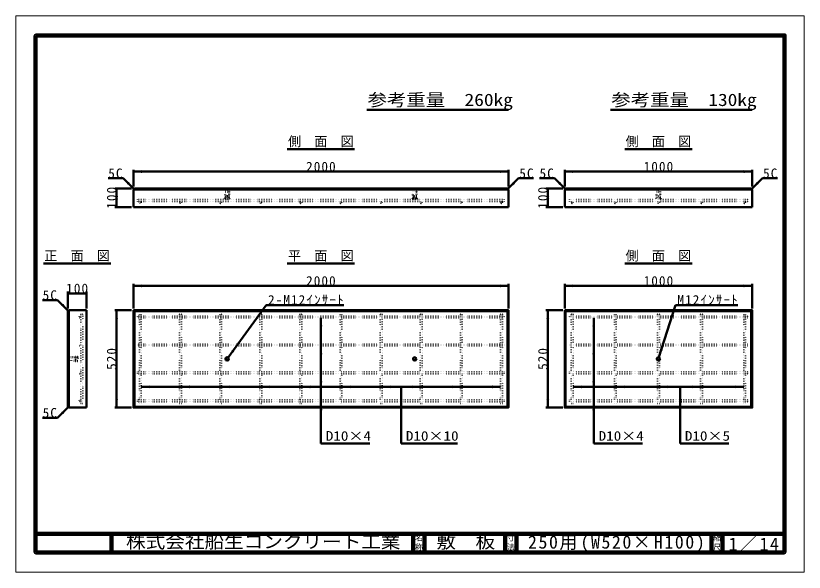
# Model space of a CAD drawing. Units: millimetres, scale not verified. Extents: x -2102 to 2102, y -1485 to 1485.
import ezdxf
from ezdxf.enums import TextEntityAlignment as Align

# ---------------------------------------------------------------- set-up
doc = ezdxf.new("R2010")
doc.units = ezdxf.units.MM
doc.header["$LTSCALE"] = 5
doc.linetypes.add('DOTTED', pattern=[1.75, 0.25, -1.5])
doc.layers.add('0-0_V-nasSTD', color=7, linetype='DOTTED', lineweight=35)
doc.layers.add('0-1_0', color=7, linetype='Continuous', lineweight=50)
doc.styles.add('ＭＳ ゴシック', font='')
doc.styles.get('ＭＳ ゴシック').set_extended_font_data('MS Gothic')

msp = doc.modelspace()

# ---------------------------------------------------------------- linework, layer by layer
at = {"layer": '0-0_V-nasSTD', "linetype": 'Continuous', "lineweight": 100}
for p, q in [((-1997.5, 1380), (-1997.5, -1380)), ((-1592.5, -1280), (-1592.5, -1380)), ((17.5, -1280), (17.5, -1380)), ((77.5, -1280), (77.5, -1380)), ((507.5, -1280), (507.5, -1380)), ((567.5, -1280), (567.5, -1380)), ((1607.5, -1280), (1607.5, -1380)), ((1667.5, -1280), (1667.5, -1380)), ((-1997.5, -1380), (1997.5, -1380))]:
    msp.add_line(p, q, dxfattribs=at)
at = {"layer": '0-0_V-nasSTD', "linetype": 'Continuous', "lineweight": 50}
for p, q in [((-1475, 663.5), (-1475, 573.5)), ((525, 653.5), (-1475, 653.5)), ((525, 663.5), (525, 573.5)), ((825, 663.5), (825, 573.5)), ((1825, 653.5), (825, 653.5)), ((1825, 663.5), (1825, 573.5)), ((-1529.069, 617.569), (-1609.069, 617.569)), ((-1472.5, 561), (-1529.069, 617.569)), ((522.5, 561), (579.069, 617.569)), ((579.069, 617.569), (659.069, 617.569)), ((770.931, 617.569), (690.931, 617.569)), ((827.5, 561), (770.931, 617.569)), ((1822.5, 561), (1879.069, 617.569)), ((1879.069, 617.569), (1959.069, 617.569)), ((-1485, 563.5), (-1575, 563.5)), ((-1565, 563.5), (-1565, 463.5)), ((-1470, 563.5), (-1475, 558.5)), ((-1475, 558.5), (-1475, 463.5)), ((525, 558.5), (-1475, 558.5)), ((520, 563.5), (-1470, 563.5)), ((520, 563.5), (525, 558.5)), ((525, 463.5), (525, 558.5)), ((815, 563.5), (725, 563.5)), ((735, 563.5), (735, 463.5)), ((830, 563.5), (825, 558.5)), ((825, 558.5), (825, 463.5)), ((1825, 558.5), (825, 558.5)), ((1820, 563.5), (830, 563.5)), ((1820, 563.5), (1825, 558.5)), ((1825, 463.5), (1825, 558.5)), ((-1485, 463.5), (-1575, 463.5)), ((-1475, 463.5), (525, 463.5)), ((815, 463.5), (725, 463.5)), ((825, 463.5), (1825, 463.5)), ((-1475, 53.5), (-1475, -76.5)), ((525, 43.5), (-1475, 43.5)), ((525, 53.5), (525, -76.5)), ((825, 53.5), (825, -76.5)), ((1825, 43.5), (825, 43.5)), ((1825, 53.5), (1825, -76.5)), ((-1825, 13.5), (-1825, -76.5)), ((-1725, 3.5), (-1825, 3.5)), ((-1725, 13.5), (-1725, -76.5)), ((-1879.069, -32.431), (-1959.069, -32.431)), ((-1822.5, -89), (-1879.069, -32.431)), ((-969.751, -339.227), (-767.928, -59.549)), ((-352.928, -59.549), (-767.928, -59.549)), ((1327.704, -337.916), (1415.392, -59.549)), ((1748.392, -59.549), (1415.392, -59.549)), ((-1825, -91.5), (-1820, -86.5)), ((-1825, -91.5), (-1825, -601.5)), ((-1725, -86.5), (-1820, -86.5)), ((-1820, -606.5), (-1820, -86.5)), ((-1725, -86.5), (-1725, -606.5)), ((-1485, -86.5), (-1575, -86.5)), ((-1565, -86.5), (-1565, -606.5)), ((-1470, -91.5), (-1475, -86.5)), ((520, -91.5), (-1470, -91.5)), ((-1470, -601.5), (-1470, -91.5)), ((520, -91.5), (525, -86.5)), ((520, -601.5), (520, -91.5)), ((815, -86.5), (725, -86.5)), ((735, -86.5), (735, -606.5)), ((830, -91.5), (825, -86.5)), ((1820, -91.5), (830, -91.5)), ((830, -601.5), (830, -91.5)), ((1820, -91.5), (1825, -86.5)), ((1820, -601.5), (1820, -91.5)), ((-475, -128), (-475, -798.5)), ((980, -128), (980, -798.5)), ((483, -495.5), (-1433, -495.5)), ((-47, -495.5), (-47, -798.5)), ((1780, -495.5), (870, -495.5)), ((1440, -495.5), (1440, -798.5)), ((-1822.5, -604), (-1879.069, -660.569)), ((-1825, -601.5), (-1820, -606.5)), ((-1820, -606.5), (-1725, -606.5)), ((-1485, -606.5), (-1575, -606.5)), ((-1470, -601.5), (-1475, -606.5)), ((520, -601.5), (-1470, -601.5)), ((520, -601.5), (525, -606.5)), ((815, -606.5), (725, -606.5)), ((830, -601.5), (825, -606.5)), ((1820, -601.5), (830, -601.5)), ((1820, -601.5), (1825, -606.5)), ((-1879.069, -660.569), (-1959.069, -660.569)), ((-475, -798.5), (-215, -798.5)), ((-47, -798.5), (253, -798.5)), ((980, -798.5), (1240, -798.5)), ((1440, -798.5), (1700, -798.5))]:
    msp.add_line(p, q, dxfattribs=at)
at = {"layer": '0-0_V-nasSTD', "lineweight": 50}
for p, q in [((-984, 563.5), (-985, 546)), ((-966, 563.5), (-984, 563.5)), ((-965, 546), (-966, 563.5)), ((16, 563.5), (15, 546)), ((34, 563.5), (16, 563.5)), ((35, 546), (34, 563.5)), ((1316, 563.5), (1315, 546)), ((1334, 563.5), (1316, 563.5)), ((1335, 546), (1334, 563.5)), ((-987, 510), (-987, 513)), ((-985, 530.5), (-986.5, 521.5)), ((-963.5, 521.5), (-986.5, 521.5)), ((-963.5, 513.5), (-986.5, 513.5)), ((-963.5, 509.5), (-986.5, 509.5)), ((-965, 546), (-985, 546)), ((-985, 546), (-985, 521.5)), ((-966, 522.5), (-984, 522.5)), ((-984, 521.5), (-984, 522.5)), ((-983.25, 513.5), (-983.25, 521.5)), ((-966.75, 513.5), (-966.75, 521.5)), ((-966, 521.5), (-966, 522.5)), ((-965, 521.5), (-965, 546)), ((-965, 530.5), (-963.5, 521.5)), ((-963, 510), (-963, 513)), ((13, 510), (13, 513)), ((15, 530.5), (13.5, 521.5)), ((36.5, 521.5), (13.5, 521.5)), ((36.5, 513.5), (13.5, 513.5)), ((36.5, 509.5), (13.5, 509.5)), ((35, 546), (15, 546)), ((15, 546), (15, 521.5)), ((34, 522.5), (16, 522.5)), ((16, 521.5), (16, 522.5)), ((16.75, 513.5), (16.75, 521.5)), ((33.25, 513.5), (33.25, 521.5)), ((34, 521.5), (34, 522.5)), ((35, 521.5), (35, 546)), ((35, 530.5), (36.5, 521.5)), ((37, 510), (37, 513)), ((1313, 510), (1313, 513)), ((1315, 530.5), (1313.5, 521.5)), ((1336.5, 521.5), (1313.5, 521.5)), ((1336.5, 513.5), (1313.5, 513.5)), ((1336.5, 509.5), (1313.5, 509.5)), ((1335, 546), (1315, 546)), ((1315, 546), (1315, 521.5)), ((1334, 522.5), (1316, 522.5)), ((1316, 521.5), (1316, 522.5)), ((1316.75, 513.5), (1316.75, 521.5)), ((1333.25, 513.5), (1333.25, 521.5)), ((1334, 521.5), (1334, 522.5)), ((1335, 521.5), (1335, 546)), ((1335, 530.5), (1336.5, 521.5)), ((1337, 510), (1337, 513)), ((-1792, -336.5), (-1783, -335)), ((-1783, -335), (-1783, -358)), ((-1775, -335), (-1775, -358)), ((-1771.5, -334.5), (-1774.5, -334.5)), ((-1771, -335), (-1771, -358)), ((-1807.5, -336.5), (-1825, -337.5)), ((-1825, -337.5), (-1825, -355.5)), ((-1825, -355.5), (-1807.5, -356.5)), ((-1807.5, -336.5), (-1807.5, -356.5)), ((-1783, -336.5), (-1807.5, -336.5)), ((-1807.5, -356.5), (-1783, -356.5)), ((-1792, -356.5), (-1783, -358)), ((-1784, -337.5), (-1784, -355.5)), ((-1783, -337.5), (-1784, -337.5)), ((-1783, -355.5), (-1784, -355.5)), ((-1775, -338.25), (-1783, -338.25)), ((-1775, -354.75), (-1783, -354.75)), ((-1771.5, -358.5), (-1774.5, -358.5))]:
    msp.add_line(p, q, dxfattribs=at)
at = {"layer": '0-0_V-nasSTD'}
for p, q in [((-1453, 493.5), (-1453, 503.5)), ((503, 503.5), (-1453, 503.5)), ((503, 493.5), (-1453, 493.5)), ((503, 493.5), (503, 503.5)), ((850, 493.5), (850, 503.5)), ((1800, 503.5), (850, 503.5)), ((1800, 493.5), (850, 493.5)), ((1800, 493.5), (1800, 503.5)), ((-1453, -128), (-1453, -118)), ((503, -118), (-1453, -118)), ((-1443, -108), (-1433, -108)), ((-1443, -118), (-1443, -108)), ((-1433, -108), (-1433, -118)), ((-1229, -108), (-1219, -108)), ((-1229, -118), (-1229, -108)), ((-1219, -108), (-1219, -118)), ((-1015, -108), (-1005, -108)), ((-1015, -118), (-1015, -108)), ((-1005, -108), (-1005, -118)), ((-801, -108), (-791, -108)), ((-801, -118), (-801, -108)), ((-791, -108), (-791, -118)), ((-587, -108), (-577, -108)), ((-587, -118), (-587, -108)), ((-577, -108), (-577, -118)), ((-373, -108), (-363, -108)), ((-373, -118), (-373, -108)), ((-363, -108), (-363, -118)), ((-159, -108), (-149, -108)), ((-159, -118), (-159, -108)), ((-149, -108), (-149, -118)), ((55, -108), (65, -108)), ((55, -118), (55, -108)), ((65, -108), (65, -118)), ((269, -108), (279, -108)), ((269, -118), (269, -108)), ((279, -108), (279, -118)), ((483, -108), (493, -108)), ((483, -118), (483, -108)), ((493, -108), (493, -118)), ((503, -128), (503, -118)), ((850, -128), (850, -118)), ((1800, -118), (850, -118)), ((860, -108), (870, -108)), ((860, -118), (860, -108)), ((870, -108), (870, -118)), ((1090, -108), (1100, -108)), ((1090, -118), (1090, -108)), ((1100, -108), (1100, -118)), ((1320, -108), (1330, -108)), ((1320, -118), (1320, -108)), ((1330, -108), (1330, -118)), ((1550, -108), (1560, -108)), ((1550, -118), (1550, -108)), ((1560, -108), (1560, -118)), ((1780, -108), (1790, -108)), ((1780, -118), (1780, -108)), ((1790, -108), (1790, -118)), ((1800, -128), (1800, -118)), ((503, -128), (-1453, -128)), ((-1443, -267), (-1443, -128)), ((-1433, -128), (-1433, -267)), ((-1229, -267), (-1229, -128)), ((-1219, -128), (-1219, -267)), ((-1015, -267), (-1015, -128)), ((-1005, -128), (-1005, -267)), ((-801, -267), (-801, -128)), ((-791, -128), (-791, -267)), ((-587, -267), (-587, -128)), ((-577, -128), (-577, -267)), ((-373, -267), (-373, -128)), ((-363, -128), (-363, -267)), ((-159, -267), (-159, -128)), ((-149, -128), (-149, -267)), ((55, -267), (55, -128)), ((65, -128), (65, -267)), ((269, -267), (269, -128)), ((279, -128), (279, -267)), ((483, -267), (483, -128)), ((493, -128), (493, -267)), ((1800, -128), (850, -128)), ((860, -267), (860, -128)), ((870, -128), (870, -267)), ((1090, -267), (1090, -128)), ((1100, -128), (1100, -267)), ((1320, -267), (1320, -128)), ((1330, -128), (1330, -267)), ((1550, -267), (1550, -128)), ((1560, -128), (1560, -267)), ((1780, -267), (1780, -128)), ((1790, -128), (1790, -267)), ((-1453, -277), (-1453, -267)), ((503, -267), (-1453, -267)), ((503, -277), (-1453, -277)), ((-1443, -277), (-1443, -416)), ((-1433, -416), (-1433, -277)), ((-1229, -277), (-1229, -416)), ((-1219, -416), (-1219, -277)), ((-1015, -277), (-1015, -416)), ((-1005, -416), (-1005, -277)), ((-801, -277), (-801, -416)), ((-791, -416), (-791, -277)), ((-587, -277), (-587, -416)), ((-577, -416), (-577, -277)), ((-373, -277), (-373, -416)), ((-363, -416), (-363, -277)), ((-159, -277), (-159, -416)), ((-149, -416), (-149, -277)), ((55, -277), (55, -416)), ((65, -416), (65, -277)), ((269, -277), (269, -416)), ((279, -416), (279, -277)), ((483, -277), (483, -416)), ((493, -416), (493, -277)), ((503, -277), (503, -267)), ((850, -277), (850, -267)), ((1800, -267), (850, -267)), ((1800, -277), (850, -277)), ((860, -277), (860, -416)), ((870, -416), (870, -277)), ((1090, -277), (1090, -416)), ((1100, -416), (1100, -277)), ((1320, -277), (1320, -416)), ((1330, -416), (1330, -277)), ((1550, -277), (1550, -416)), ((1560, -416), (1560, -277)), ((1780, -277), (1780, -416)), ((1790, -416), (1790, -277)), ((1800, -277), (1800, -267)), ((-1453, -426), (-1453, -416)), ((503, -416), (-1453, -416)), ((503, -426), (503, -416)), ((850, -426), (850, -416)), ((1800, -416), (850, -416)), ((1800, -426), (1800, -416)), ((503, -426), (-1453, -426)), ((-1443, -565), (-1443, -426)), ((-1433, -426), (-1433, -565)), ((-1229, -565), (-1229, -426)), ((-1219, -426), (-1219, -565)), ((-1015, -565), (-1015, -426)), ((-1005, -426), (-1005, -565)), ((-801, -565), (-801, -426)), ((-791, -426), (-791, -565)), ((-587, -565), (-587, -426)), ((-577, -426), (-577, -565)), ((-373, -565), (-373, -426)), ((-363, -426), (-363, -565)), ((-159, -565), (-159, -426)), ((-149, -426), (-149, -565)), ((55, -565), (55, -426)), ((65, -426), (65, -565)), ((269, -565), (269, -426)), ((279, -426), (279, -565)), ((483, -565), (483, -426)), ((493, -426), (493, -565)), ((1800, -426), (850, -426)), ((860, -565), (860, -426)), ((870, -426), (870, -565)), ((1090, -565), (1090, -426)), ((1100, -426), (1100, -565)), ((1320, -565), (1320, -426)), ((1330, -426), (1330, -565)), ((1550, -565), (1550, -426)), ((1560, -426), (1560, -565)), ((1780, -565), (1780, -426)), ((1790, -426), (1790, -565)), ((-1453, -575), (-1453, -565)), ((503, -565), (-1453, -565)), ((503, -575), (-1453, -575)), ((-1443, -585), (-1443, -575)), ((-1229, -585), (-1229, -575)), ((-1015, -585), (-1015, -575)), ((-801, -585), (-801, -575)), ((-587, -585), (-587, -575)), ((-373, -585), (-373, -575)), ((-159, -585), (-159, -575)), ((55, -585), (55, -575)), ((269, -585), (269, -575)), ((483, -585), (483, -575)), ((503, -575), (503, -565)), ((850, -575), (850, -565)), ((1800, -565), (850, -565)), ((1800, -575), (850, -575)), ((860, -585), (860, -575)), ((1090, -585), (1090, -575)), ((1320, -585), (1320, -575)), ((1550, -585), (1550, -575)), ((1780, -585), (1780, -575)), ((1800, -575), (1800, -565))]:
    msp.add_line(p, q, dxfattribs=at)
at = {"layer": '0-0_V-nasSTD', "linetype": 'Continuous', "lineweight": 18}
for points in [[(-2102.5, -1485), (-2102.5, 1485), (2102.5, 1485), (2102.5, -1485)], [(-2002.5, -1385), (-2002.5, 1385), (2002.5, 1385), (2002.5, -1385)]]:
    msp.add_lwpolyline(points, close=True, dxfattribs=at)
at = {"layer": '0-0_V-nasSTD', "linetype": 'Continuous', "lineweight": 100}
msp.add_lwpolyline([(1997.5, -1380), (1997.5, 1380), (-1997.5, 1380)], dxfattribs=at)
at = {"layer": '0-0_V-nasSTD'}
msp.add_lwpolyline([(-1755, -108), (-1755, -585), (-1745, -585), (-1745, -108)], close=True, dxfattribs=at)
at = {"layer": '0-0_V-nasSTD', "linetype": 'Continuous', "lineweight": 50}
for points in [[(-1475, -86.5), (-1475, -606.5), (525, -606.5), (525, -86.5)], [(825, -86.5), (825, -606.5), (1825, -606.5), (1825, -86.5)]]:
    msp.add_lwpolyline(points, close=True, dxfattribs=at)
at = {"layer": '0-0_V-nasSTD'}
for points in [[(-1443, -585), (-1433, -585), (-1433, -575)], [(-1229, -585), (-1219, -585), (-1219, -575)], [(-1015, -585), (-1005, -585), (-1005, -575)], [(-801, -585), (-791, -585), (-791, -575)], [(-587, -585), (-577, -585), (-577, -575)], [(-373, -585), (-363, -585), (-363, -575)], [(-159, -585), (-149, -585), (-149, -575)], [(55, -585), (65, -585), (65, -575)], [(269, -585), (279, -585), (279, -575)], [(483, -585), (493, -585), (493, -575)], [(860, -585), (870, -585), (870, -575)], [(1090, -585), (1100, -585), (1100, -575)], [(1320, -585), (1330, -585), (1330, -575)], [(1550, -585), (1560, -585), (1560, -575)], [(1780, -585), (1790, -585), (1790, -575)]]:
    msp.add_lwpolyline(points, dxfattribs=at)
for centre in [(-1438, 488.5), (-1224, 488.5), (-1010, 488.5), (-796, 488.5), (-582, 488.5), (-368, 488.5), (-154, 488.5), (60, 488.5), (274, 488.5), (488, 488.5), (865, 488.5), (1095, 488.5), (1325, 488.5), (1555, 488.5), (1785, 488.5), (-1760, -123), (-1760, -272), (-1760, -421), (-1760, -570)]:
    msp.add_circle(centre, 5, dxfattribs=at)
at = {"layer": '0-0_V-nasSTD', "linetype": 'Continuous', "lineweight": 50}
for centre, radius in [((-975, -346.5), 9), ((-975, -346.5), 7.25), ((25, -346.5), 9), ((25, -346.5), 7.25), ((1325, -346.5), 9), ((1325, -346.5), 7.25)]:
    msp.add_circle(centre, radius, dxfattribs=at)
at = {"layer": '0-0_V-nasSTD', "lineweight": 50}
for centre, radius, start, end in [((-986.5, 513), 0.5, 90, 180), ((-986.5, 510), 0.5, 180, 270), ((-1026.4, 515.9), 43.899, 8.64693, 19.42556), ((-984.526, 511.5), 2.026, 279.27093, 80.72907), ((-977.474, 511.5), 2.026, 99.27093, 260.72907), ((-972.526, 511.5), 2.026, 279.27093, 80.72907), ((-965.474, 511.5), 2.026, 99.27093, 260.72907), ((-923.6, 515.9), 43.899, 160.57444, 171.35307), ((-963.5, 513), 0.5, 0, 90), ((-963.5, 510), 0.5, 270, 0), ((13.5, 513), 0.5, 90, 180), ((13.5, 510), 0.5, 180, 270), ((-26.4, 515.9), 43.899, 8.64693, 19.42556), ((15.474, 511.5), 2.026, 279.27093, 80.72907), ((22.526, 511.5), 2.026, 99.27093, 260.72907), ((27.474, 511.5), 2.026, 279.27093, 80.72907), ((34.526, 511.5), 2.026, 99.27093, 260.72907), ((76.4, 515.9), 43.899, 160.57444, 171.35307), ((36.5, 513), 0.5, 0, 90), ((36.5, 510), 0.5, 270, 0), ((1313.5, 513), 0.5, 90, 180), ((1313.5, 510), 0.5, 180, 270), ((1273.6, 515.9), 43.899, 8.64693, 19.42556), ((1315.474, 511.5), 2.026, 279.27093, 80.72907), ((1322.526, 511.5), 2.026, 99.27093, 260.72907), ((1327.474, 511.5), 2.026, 279.27093, 80.72907), ((1334.526, 511.5), 2.026, 99.27093, 260.72907), ((1376.4, 515.9), 43.899, 160.57444, 171.35307), ((1336.5, 513), 0.5, 0, 90), ((1336.5, 510), 0.5, 270, 0), ((-1774.5, -335), 0.5, 90, 180), ((-1771.5, -335), 0.5, 0, 90), ((-1777.4, -295.1), 43.899, 250.57444, 261.35307), ((-1777.4, -397.9), 43.899, 98.64693, 109.42556), ((-1773, -336.974), 2.026, 189.27093, 350.72907), ((-1773, -344.026), 2.026, 9.27093, 170.72907), ((-1773, -348.974), 2.026, 189.27093, 350.72907), ((-1773, -356.026), 2.026, 9.27093, 170.72907), ((-1774.5, -358), 0.5, 180, 270), ((-1771.5, -358), 0.5, 270, 0)]:
    msp.add_arc(centre, radius, start, end, dxfattribs=at)
at = {"layer": '0-0_V-nasSTD'}
for points in [[(-1475, 653.5), (-1430, 646), (-1430, 661)], [(480, 646), (480, 661), (525, 653.5)], [(825, 653.5), (870, 646), (870, 661)], [(1780, 646), (1780, 661), (1825, 653.5)], [(-1509.623, 587.517), (-1499.017, 598.123), (-1472.5, 561)], [(522.5, 561), (549.017, 598.123), (559.623, 587.517)], [(790.377, 587.517), (800.983, 598.123), (827.5, 561)], [(1822.5, 561), (1849.017, 598.123), (1859.623, 587.517)], [(-1572.5, 518.5), (-1565, 563.5), (-1557.5, 518.5)], [(727.5, 518.5), (735, 563.5), (742.5, 518.5)], [(-1572.5, 508.5), (-1565, 463.5), (-1557.5, 508.5)], [(727.5, 508.5), (735, 463.5), (742.5, 508.5)], [(-1475, 43.5), (-1430, 36), (-1430, 51)], [(480, 36), (480, 51), (525, 43.5)], [(825, 43.5), (870, 36), (870, 51)], [(1780, 36), (1780, 51), (1825, 43.5)], [(-1825, 3.5), (-1780, -4), (-1780, 11)], [(-1770, -4), (-1770, 11), (-1725, 3.5)], [(-1859.623, -62.483), (-1849.017, -51.877), (-1822.5, -89)], [(-1572.5, -131.5), (-1565, -86.5), (-1557.5, -131.5)], [(727.5, -131.5), (735, -86.5), (742.5, -131.5)], [(-482.5, -173), (-475, -128), (-467.5, -173)], [(972.5, -173), (980, -128), (987.5, -173)], [(-482.5, -322), (-475, -277), (-467.5, -322)], [(972.5, -322), (980, -277), (987.5, -322)], [(1327.704, -337.916), (1334.071, -292.742), (1341.225, -294.995)], [(-969.751, -339.227), (-949.5, -298.347), (-943.418, -302.736)], [(-969.751, -339.227), (-943.418, -302.736), (-937.337, -307.125)], [(1327.704, -337.916), (1341.225, -294.995), (1348.378, -297.248)], [(-482.5, -471), (-475, -426), (-467.5, -471)], [(972.5, -471), (980, -426), (987.5, -471)], [(-1433, -495.5), (-1388, -503), (-1388, -488)], [(-1219, -495.5), (-1174, -503), (-1174, -488)], [(-1005, -495.5), (-960, -503), (-960, -488)], [(-791, -495.5), (-746, -503), (-746, -488)], [(-577, -495.5), (-532, -503), (-532, -488)], [(-363, -495.5), (-318, -503), (-318, -488)], [(-149, -495.5), (-104, -503), (-104, -488)], [(10, -503), (10, -488), (55, -495.5)], [(224, -503), (224, -488), (269, -495.5)], [(438, -503), (438, -488), (483, -495.5)], [(870, -495.5), (915, -503), (915, -488)], [(1100, -495.5), (1145, -503), (1145, -488)], [(1330, -495.5), (1375, -503), (1375, -488)], [(1505, -503), (1505, -488), (1550, -495.5)], [(1735, -503), (1735, -488), (1780, -495.5)], [(-1572.5, -561.5), (-1565, -606.5), (-1557.5, -561.5)], [(-482.5, -620), (-475, -575), (-467.5, -620)], [(727.5, -561.5), (735, -606.5), (742.5, -561.5)], [(972.5, -620), (980, -575), (987.5, -620)], [(-1859.623, -630.517), (-1849.017, -641.123), (-1822.5, -604)]]:
    msp.add_solid(points, dxfattribs=at)
at = {"layer": '0-1_0'}
for p, q in [((-230.5, 983.5), (525, 983.5)), ((1069.5, 983.5), (1825, 983.5)), ((-654.5, 773.5), (-295.5, 773.5)), ((1145.5, 773.5), (1504.5, 773.5)), ((-1954.5, 163.5), (-1595.5, 163.5)), ((-654.5, 163.5), (-295.5, 163.5)), ((1145.5, 163.5), (1504.5, 163.5))]:
    msp.add_line(p, q, dxfattribs=at)
at = {"layer": '0-1_0', "lineweight": 100}
msp.add_line((-1997.5, -1280), (1997.5, -1280), dxfattribs=at)

# ---------------------------------------------------------------- texts
at = {"layer": '0-0_V-nasSTD', "style": 'ＭＳ ゴシック'}
for s, height, width, p in [('参考重量\u3000260kg', 65.98, 1.15, (-226.5, 983.5)), ('参考重量\u3000130kg', 65.98, 1.15, (1073.5, 983.5)), ('D10×4', 51.32, 1.15, (-449, -798.5)), ('D10×10', 51.32, 1.15, (-22, -798.5)), ('D10×4', 51.32, 1.15, (1006, -798.5)), ('D10×5', 51.32, 1.15, (1466, -798.5)), ('株式会社船生コンクリート工業', 69.65, 1.1, (-1514.221, -1377.45)), ('敷\u3000板', 69.65, 1.1, (140.5, -1377.53))]:
    msp.add_text(s, height=height, dxfattribs=dict(at, width=width)).set_placement(p, align=Align.BOTTOM_LEFT)
for s, height, p in [('側\u3000面\u3000図', 51.32, (-650.5, 773.5)), ('側\u3000面\u3000図', 51.32, (1149.5, 773.5)), ('正\u3000面\u3000図', 51.32, (-1950.5, 163.5)), ('平\u3000面\u3000図', 51.32, (-650.5, 163.5)), ('側\u3000面\u3000図', 51.32, (1149.5, 163.5)), ('名', 30.79, (26.482, -1326.001)), ('寸', 30.79, (516.482, -1326.001)), ('縮', 30.79, (1616.482, -1326.001)), ('称', 30.79, (26.476, -1375.99)), ('法', 30.79, (516.476, -1375.99)), ('尺', 30.79, (1616.476, -1375.99))]:
    msp.add_text(s, height=height, dxfattribs=at).set_placement(p, align=Align.BOTTOM_LEFT)
at = {"layer": '0-0_V-nasSTD', "attachment_point": 7, "style": 'ＭＳ ゴシック'}
for s, insert, char_height in [('\\T1.17;2000', (-554, 653.5), 51.32), ('\\T1.17;1000', (1246, 653.5), 51.32), ('\\T1.17;5C', (-1609.069, 617.569), 51.32), ('\\T1.17;5C', (583.069, 617.569), 51.32), ('\\T1.17;5C', (690.931, 617.569), 51.32), ('\\T1.17;5C', (1883.069, 617.569), 51.32), ('\\T1.17;2000', (-554, 43.5), 51.32), ('\\T1.17;1000', (1246, 43.5), 51.32), ('\\T1.17;100', (-1833.5, 3.5), 51.32), ('\\T1.17;5C', (-1959.069, -32.431), 51.32), ('\\T1.17;2-M12ｲﾝｻｰﾄ', (-756.928, -59.549), 51.32), ('\\T1.17;M12ｲﾝｻｰﾄ', (1426.392, -59.549), 51.32), ('\\T1.17;5C', (-1959.069, -660.569), 51.32), ('\\T1.18;250用(W520×H100)', (629.453, -1377.492), 69.65), ('\\T1.16;1／14', (1699.5, -1377.418), 69.65)]:
    msp.add_mtext(s, dxfattribs=dict(at, insert=insert, char_height=char_height))
at = {"layer": '0-0_V-nasSTD', "char_height": 51.32, "attachment_point": 7, "rotation": 90, "style": 'ＭＳ ゴシック'}
for s, insert in [('\\T1.17;100', (-1565, 455)), ('\\T1.17;100', (735, 455)), ('\\T1.17;520', (-1565, -405)), ('\\T1.17;520', (735, -405))]:
    msp.add_mtext(s, dxfattribs=dict(at, insert=insert))

doc.saveas('drawing.dxf')
